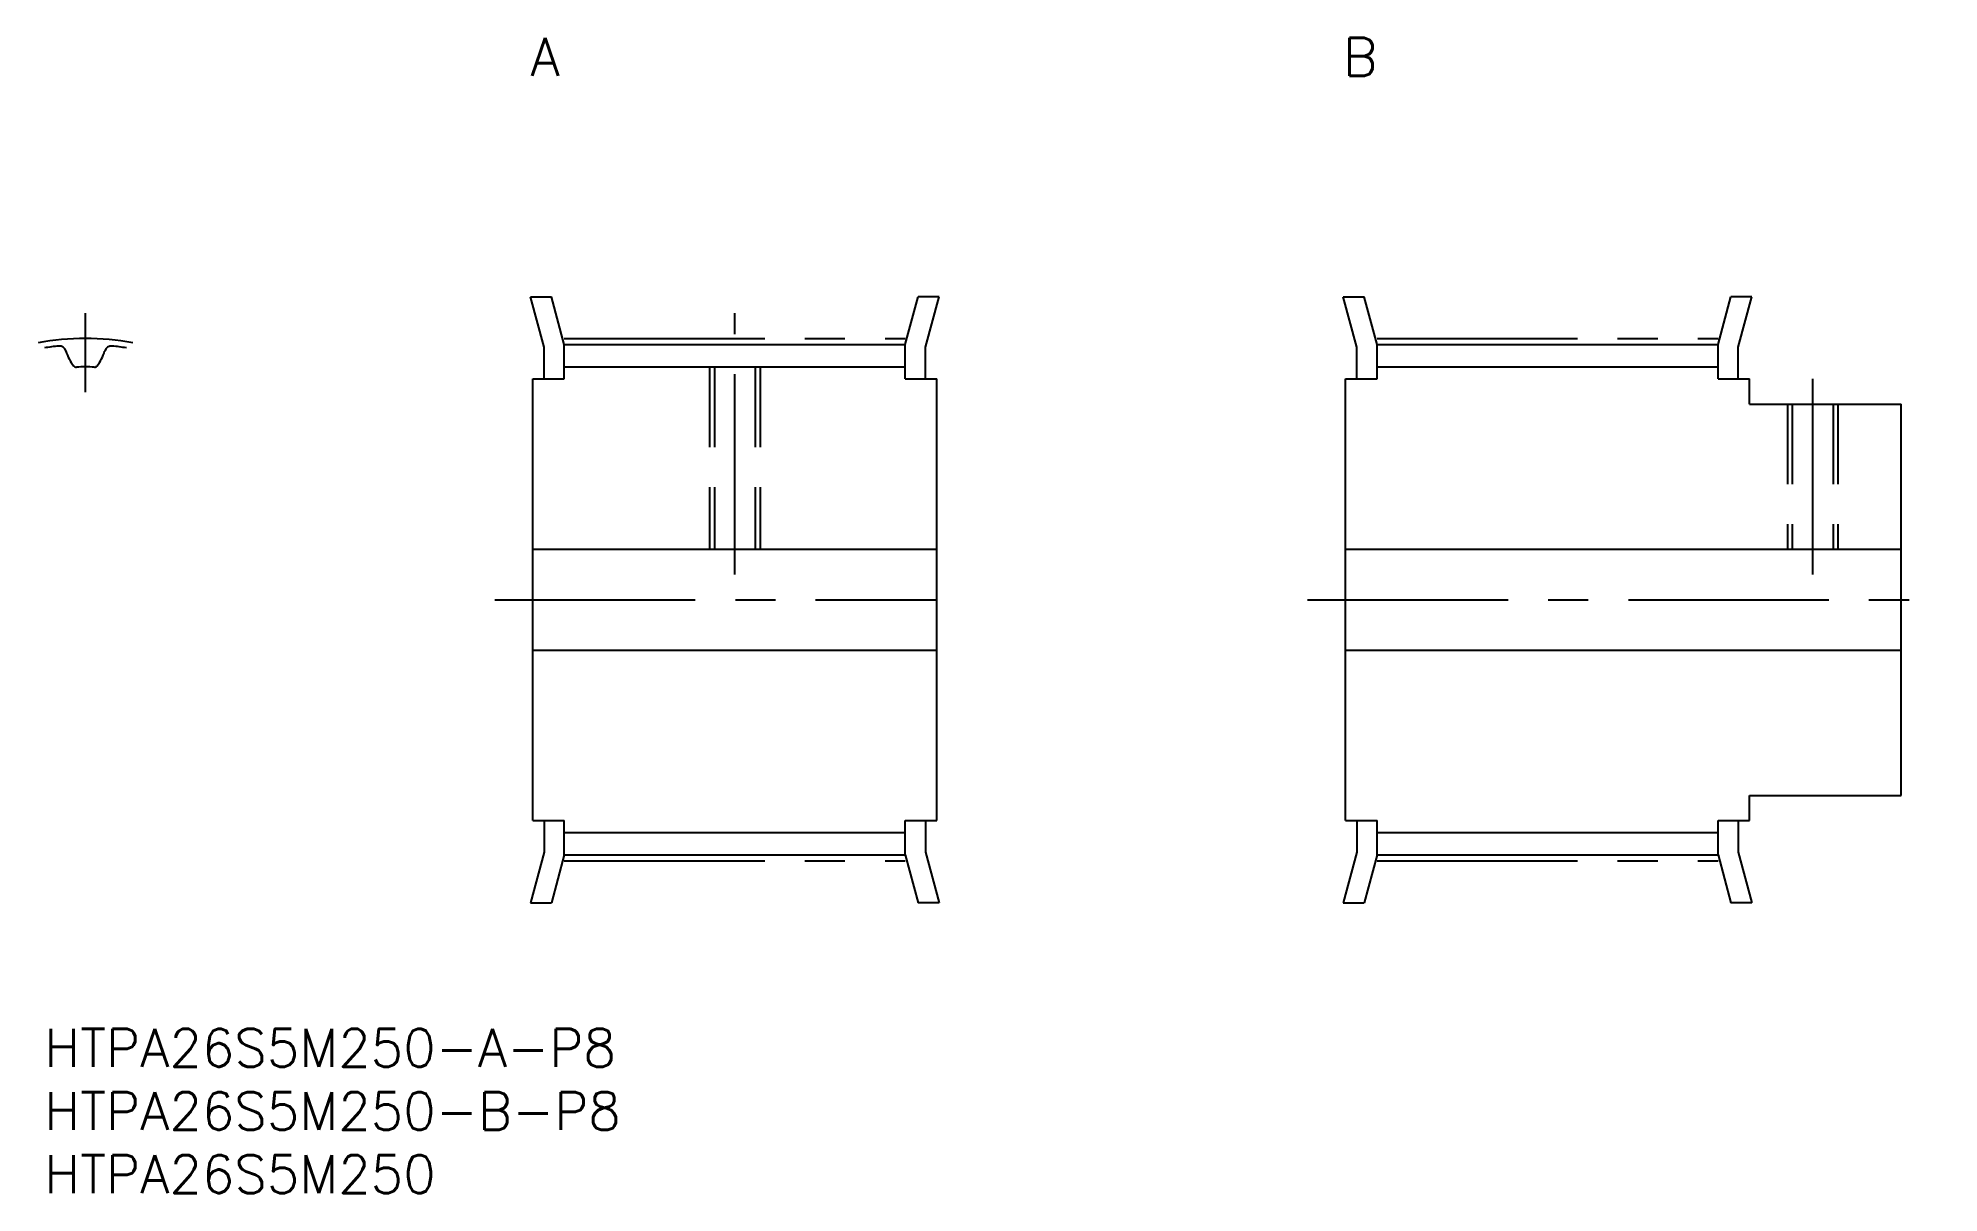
# Model space of a CAD drawing. Extents: x -1 to 150, y -13 to 78.
import ezdxf

# ---------------------------------------------------------------- set-up
doc = ezdxf.new("R2010")
doc.units = 0
doc.header["$LTSCALE"] = 0.5
doc.linetypes.add('CENTER', pattern=[50.8, 31.75, -6.35, 6.35, -6.35])
doc.linetypes.add('DASHED', pattern=[19.05, 12.7, -6.35])
for name, color, linetype in [('MSM_CENTER', 1, 'CENTER'), ('MSM_CONTINUOUS', 7, 'CONTINUOUS'), ('MSM_DASHED', 4, 'DASHED'), ('MSM_PART_NUMBER', 7, 'CONTINUOUS')]:
    doc.layers.add(name, color=color, linetype=linetype)
doc.styles.get("Standard").update_dxf_attribs({"font": 'txt.shx', "height": 3, "bigfont": 'bigfont.shx'})

# ---------------------------------------------------------------- blocks, each defined once
blk = doc.blocks.new('*U3')
at = {"layer": 'MSM_PART_NUMBER'}
blk.add_text('HTPA26S5M250-A-P8', height=3, dxfattribs=at).set_placement((0, -3))
blk = doc.blocks.new('*U4')
at = {"layer": 'MSM_PART_NUMBER'}
blk.add_text('HTPA26S5M250-B-P8', height=3, dxfattribs=at).set_placement((0, -8))
blk = doc.blocks.new('*U5')
at = {"layer": 'MSM_PART_NUMBER'}
blk.add_text('HTPA26S5M250', height=3, dxfattribs=at).set_placement((0, -13))
blk = doc.blocks.new('*U6')
at = {"layer": 'MSM_PART_NUMBER'}
blk.add_text('A', height=3, dxfattribs=at).set_placement((38.5, 75.5))
blk = doc.blocks.new('*U7')
at = {"layer": 'MSM_PART_NUMBER'}
blk.add_text('B', height=3, dxfattribs=at).set_placement((102.84, 75.5))

msp = doc.modelspace()

# ---------------------------------------------------------------- linework, layer by layer
at = {"layer": 'MSM_CENTER'}
for p, q in [((3.25, 50.44), (3.25, 56.69)), ((54.67, 36), (54.67, 56.69)), ((41.17, 54.69), (68.17, 54.69)), ((105.52, 54.69), (132.52, 54.69)), ((140.02, 36), (140.02, 51.5)), ((35.67, 34), (70.67, 34)), ((100.02, 34), (150.02, 34)), ((41.17, 13.31), (68.17, 13.31)), ((105.52, 13.31), (132.52, 13.31))]:
    msp.add_line(p, q, dxfattribs=at)
msp.add_arc((3.25, 34), 20.69, 79.5576, 100.4424, dxfattribs=at)
at = {"layer": 'MSM_CONTINUOUS'}
for p, q in [((38.5, 58), (40.16, 58)), ((39.57, 54), (38.5, 58)), ((41.17, 54.21), (40.16, 58)), ((68.17, 54.21), (69.19, 58)), ((70.84, 58), (69.19, 58)), ((69.77, 54), (70.84, 58)), ((103.92, 54), (102.84, 58)), ((102.84, 58), (104.5, 58)), ((105.52, 54.21), (104.5, 58)), ((132.52, 54.21), (133.53, 58)), ((135.19, 58), (133.53, 58)), ((134.12, 54), (135.19, 58)), ((41.17, 54.21), (68.17, 54.21)), ((41.17, 51.5), (41.17, 54.21)), ((68.17, 51.5), (68.17, 54.21)), ((105.52, 54.21), (132.52, 54.21)), ((105.52, 51.5), (105.52, 54.21)), ((132.52, 51.5), (132.52, 54.21)), ((39.57, 51.5), (39.57, 54)), ((69.77, 51.5), (69.77, 54)), ((103.92, 51.5), (103.92, 54)), ((134.12, 51.5), (134.12, 54)), ((38.67, 16.5), (38.67, 51.5)), ((38.67, 51.5), (41.17, 51.5)), ((41.17, 52.44), (68.17, 52.44)), ((68.17, 51.5), (70.67, 51.5)), ((70.67, 16.5), (70.67, 51.5)), ((103.02, 51.5), (105.52, 51.5)), ((103.02, 16.5), (103.02, 51.5)), ((105.52, 52.44), (132.52, 52.44)), ((132.52, 51.5), (135.02, 51.5)), ((135.02, 49.5), (135.02, 51.5)), ((135.02, 49.5), (147.02, 49.5)), ((147.02, 18.5), (147.02, 49.5)), ((38.67, 38), (70.67, 38)), ((103.02, 38), (147.02, 38)), ((38.67, 30), (70.67, 30)), ((103.02, 30), (147.02, 30)), ((135.02, 18.5), (147.02, 18.5)), ((135.02, 16.5), (135.02, 18.5)), ((38.67, 16.5), (41.17, 16.5)), ((39.57, 16.5), (39.57, 14)), ((41.17, 13.79), (41.17, 16.5)), ((41.17, 15.56), (68.17, 15.56)), ((68.17, 16.5), (70.67, 16.5)), ((68.17, 13.79), (68.17, 16.5)), ((69.77, 16.5), (69.77, 14)), ((103.02, 16.5), (105.52, 16.5)), ((103.92, 16.5), (103.92, 14)), ((105.52, 13.79), (105.52, 16.5)), ((105.52, 15.56), (132.52, 15.56)), ((132.52, 16.5), (135.02, 16.5)), ((132.52, 13.79), (132.52, 16.5)), ((134.12, 16.5), (134.12, 14)), ((39.57, 14), (38.5, 10)), ((41.17, 13.79), (40.16, 10)), ((41.17, 13.79), (68.17, 13.79)), ((68.17, 13.79), (69.19, 10)), ((69.77, 14), (70.84, 10)), ((103.92, 14), (102.84, 10)), ((105.52, 13.79), (104.5, 10)), ((105.52, 13.79), (132.52, 13.79)), ((132.52, 13.79), (133.53, 10)), ((134.12, 14), (135.19, 10)), ((38.5, 10), (40.16, 10)), ((70.84, 10), (69.19, 10)), ((102.84, 10), (104.5, 10)), ((135.19, 10), (133.53, 10))]:
    msp.add_line(p, q, dxfattribs=at)
for centre, radius, start, end in [((3.25, 34), 20.21, 96.0035, 99.254), ((1.19, 53.55), 0.55, 15.7588, 96.0035), ((4.87, 54.59), 3.28, 195.7588, 219.27), ((1.62, 54.59), 3.28, 320.73, 344.2412), ((5.31, 53.55), 0.55, 83.9965, 164.2412), ((3.25, 34), 20.21, 80.746, 83.9965), ((2.53, 52.68), 0.25, 219.27, 272.1982), ((3.25, 34), 18.44, 87.8018, 92.1982), ((3.97, 52.68), 0.25, 267.8018, 320.73)]:
    msp.add_arc(centre, radius, start, end, dxfattribs=at)
at = {"layer": 'MSM_DASHED'}
for p, q in [((52.67, 52.44), (52.67, 38)), ((53.05, 52.44), (53.05, 38)), ((56.29, 52.44), (56.29, 38)), ((56.67, 52.44), (56.67, 38)), ((138.02, 49.5), (138.02, 38)), ((138.39, 49.5), (138.39, 38)), ((141.64, 49.5), (141.64, 38)), ((142.02, 49.5), (142.02, 38))]:
    msp.add_line(p, q, dxfattribs=at)

# ---------------------------------------------------------------- block references
at = {"layer": 'MSM_CONTINUOUS'}
for name in ['*U6', '*U7', '*U3', '*U4', '*U5']:
    msp.add_blockref(name, (0, 0), dxfattribs=at)

doc.saveas('drawing.dxf')
